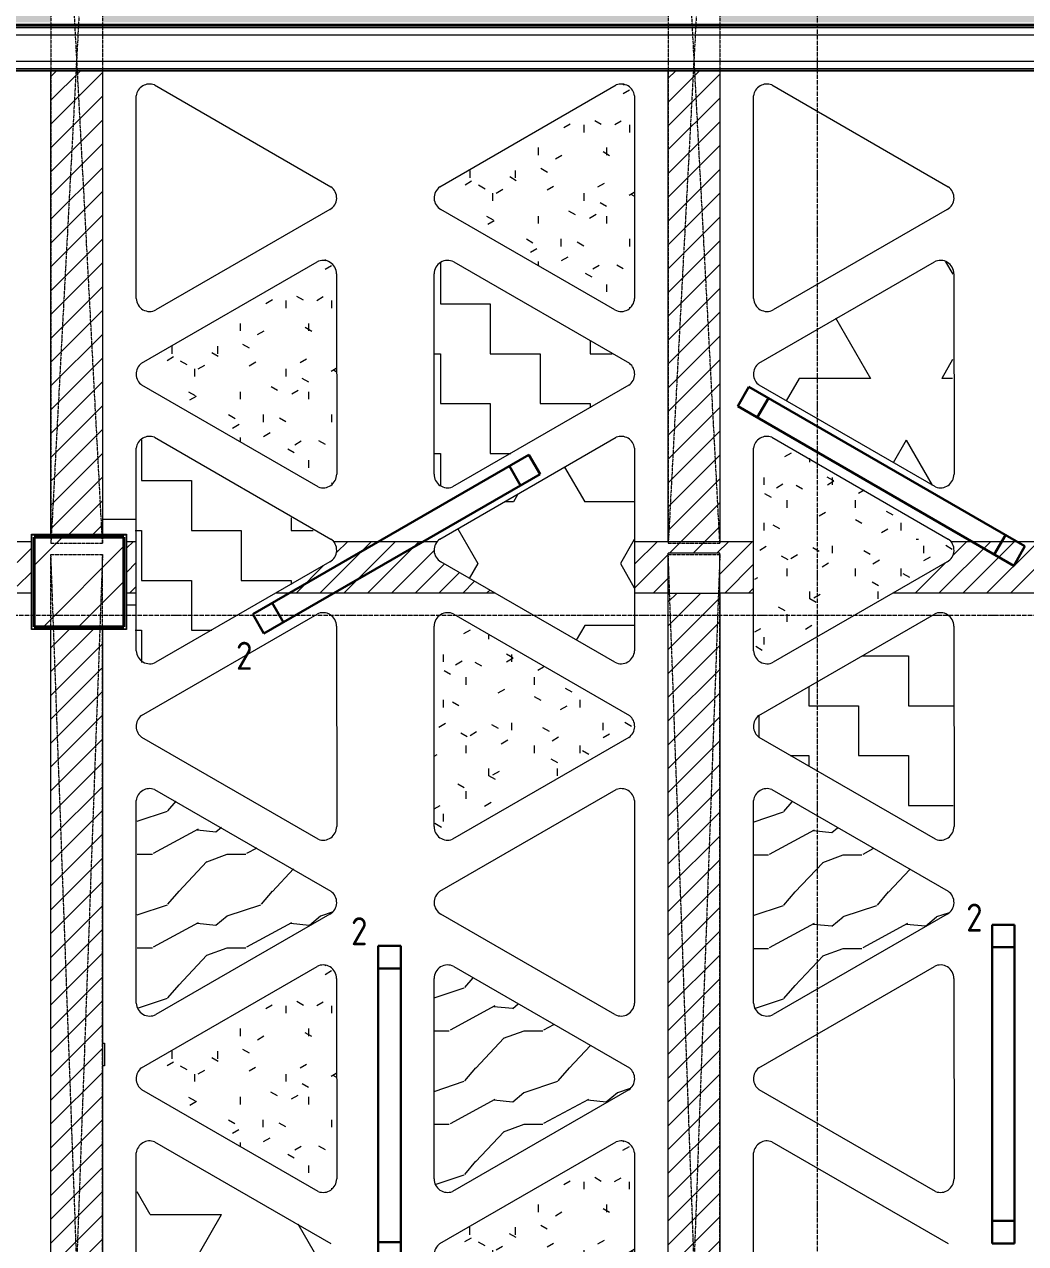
# Model space of a CAD drawing. Header units: millimetres. Extents: x -10051 to 73829, y -4843 to 44223.
# Drawn here: x 27017 to 31477, y 5495 to 10927 of the extents above; entities that cross this region are included whole.
import ezdxf

# ---------------------------------------------------------------- set-up
doc = ezdxf.new("R2010")
doc.units = ezdxf.units.MM
for name, pattern in [('ADSK_Линия сетки', [25, 20, -2.5, 0, -2.5]), ('ADSK_Штрих_ш3 п1_5', [4.5, 3, -1.5]), ('ADSK_Штрихпунктирная 2 точки_ш15 п1_5 п1_5 п1_5', [19.5, 15, -1.5, 0, -1.5, 0, -1.5])]:
    doc.linetypes.add(name, pattern=pattern)
for name, color, linetype, lineweight in [('Аннотация', 7, 'Continuous', 20), ('Каркас', 7, 'Continuous', 18), ('Несущие колонны', 7, 'Continuous', 18), ('Оси', 7, 'Continuous', 9), ('Потолки', 7, 'Continuous', 9), ('Потолки штриховка', 7, 'Continuous', 9), ('Стены внутренние', 7, 'Continuous', 18), ('Стены отделка', 7, 'Continuous', 30), ('Стены перегородки', 7, 'Continuous', 30), ('Стены штриховка', 7, 'Continuous', 9)]:
    doc.layers.add(name, color=color, linetype=linetype, lineweight=lineweight)
doc.layers.add('Линии', color=7, linetype='Continuous', lineweight=9, true_color=0x00a600)
doc.styles.add('GOST Common_4', font='GOST_Common.ttf', dxfattribs={"width": 0.9, "height": 200})
pattern_1 = [(45, (0, 0), (-53.03301, 53.03301), [])]
pattern_2 = [(60, (0, 0), (-171.45, 296.96), [171.45, -171.45]), (120, (0, 0), (-342.9, 6e-05), [171.45, -171.45]), (0, (-85.72, 148.48), (171.45, 296.96), [171.45, -171.45])]

# ---------------------------------------------------------------- blocks, each defined once
blk = doc.blocks.new('ADSK_КолоннаЖБ_Прямоугольная - 400x400 мм-2911095-План потолков 4-го этажа')
at = {"layer": 'Несущие колонны', "lineweight": 40}
for p, q in [((-200, 200), (200, 200)), ((-200, -200), (-200, 200)), ((200, 200), (200, -200)), ((200, -200), (-200, -200))]:
    blk.add_line(p, q, dxfattribs=at)
blk = doc.blocks.new('Квадрат _ГОСТ 2591-88_-Колонна - кв_ 100-2427402-План потолков 4-го этажа')
at = {"layer": 'Несущие колонны'}
for p, q in [((40.8, 50), (50, 50)), ((50, 50), (50, -50)), ((50, -50), (40.8, -50))]:
    blk.add_line(p, q, dxfattribs=at)

msp = doc.modelspace()

# ---------------------------------------------------------------- hatches: boundary and pattern name
at = {"layer": 'Несущие колонны', "lineweight": 9}
h = msp.add_hatch(dxfattribs=at)
h.set_pattern_fill('FP_2', color=256, style=0, pattern_type=2)
h.set_pattern_definition([(45, (0, 0), (-235.7317, 235.7317), []), (45, (157.15, 0), (-235.7317, 235.7317), [])])
h.paths.add_polyline_path([(27060, 8242.781), (27460, 8242.781), (27460, 8642.781), (27060, 8642.781), (27060, 8252.019)])
at = {"layer": 'Потолки штриховка', "lineweight": 18, "true_color": 0x787878}
h = msp.add_hatch(dxfattribs=at)
h.set_pattern_fill('FP_50', color=8, style=0, pattern_type=2)
h.set_pattern_definition(pattern_2)
h.paths.add_polyline_path([(35783.748, 8790.238), (35864.835, 8790.238), (35863.919, 8793.238), (35633.876, 8793.238), (35634.835, 8790.238)])
h.paths.add_polyline_path([(32960.854, 8790.238), (32964.835, 8790.238), (32963.924, 8793.238), (32734.835, 8793.238), (32734.835, 8790.238)])
h.paths.add_polyline_path([(35863.308, 8803.238), (35864.835, 8803.238), (35864.835, 12530.925), (35633.876, 12531.533), (35634.835, 8803.238), (35785.936, 8803.238)])
h.paths.add_polyline_path([(32734.835, 8803.238), (32964.835, 8803.238), (32964.835, 12551.56), (32734.835, 12552.165), (32734.835, 8852.314)])
h.paths.add_polyline_path([(29884.835, 10922.75), (30114.835, 10922.75), (30114.835, 10925.75), (29884.835, 10925.75)])
h.paths.add_polyline_path([(24452.876, 10922.75), (24514.835, 10922.75), (24514.835, 10925.75), (24452.876, 10925.75)])
h.paths.add_polyline_path([(24452.876, 10935.75), (24514.835, 10935.75), (24514.835, 12573.805), (24465.876, 12572.837), (24465.876, 12423.559), (24455.876, 12423.559), (24455.876, 12573.96), (24452.876, 12573.648), (24452.876, 11323.239)])
h.paths.add_polyline_path([(30114.835, 10935.75), (30114.835, 12559.062), (29884.835, 12559.668), (29884.835, 10935.75), (29888.29, 10935.75)])
h.paths.add_polyline_path([(35864.835, 12540.925), (35863.754, 12543.928), (35633.876, 12544.533), (35634.992, 12541.53), (35863.691, 12540.928)])
at = {"layer": 'Потолки штриховка', "lineweight": 18}
h = msp.add_hatch(dxfattribs=at)
h.set_pattern_fill('FP_24', color=256, style=0, pattern_type=2)
h.set_pattern_definition([(0, (0, 762), (762, 76.2), [7.62, -373.38, 7.62, -373.38]), (0, (76.2, 91.44), (762, 76.2), [7.62, -220.98, 7.62, -525.78]), (0, (152.4, 106.68), (762, 76.2), [7.62, -68.58, 7.62, -678.18]), (0, (457.2, 60.96), (762, 76.2), [7.62, -220.98, 7.62, -525.78]), (0, (533.4, 45.72), (762, 76.2), [7.62, -68.58, 7.62, -678.18])])
h.paths.add_polyline_path([(40054.13, 8790.238), (40054.13, 8793.238), (40051.13, 8793.238), (40051.13, 8790.238), (40053.53, 8790.238)])
h.paths.add_polyline_path([(40056.13, 8788.238), (40054.13, 8790.238), (40054.13, 8788.238)])
h.paths.add_polyline_path([(31985.904, 8788.238), (31985.443, 8789.777), (31983.904, 8788.238)])
h.paths.add_polyline_path([(39632.111, 8790.238), (40041.13, 8790.238), (40041.13, 8793.238), (38414.835, 8793.238), (38414.835, 8790.238), (38788.642, 8790.238)])
h.paths.add_polyline_path([(33543.633, 8790.238), (35633.876, 8790.238), (35633.876, 8793.238), (32964.835, 8793.238), (32964.835, 8790.238), (33290.97, 8790.238)])
h.paths.add_polyline_path([(37623.084, 8790.238), (38184.835, 8790.238), (38184.835, 8793.238), (35864.835, 8793.238), (35864.835, 8790.238), (37040.305, 8790.238)])
h.paths.add_polyline_path([(32734.093, 8790.238), (32734.835, 8790.238), (32733.907, 8793.238), (31998.904, 8793.238), (31999.476, 8790.238), (32733.328, 8790.238)])
h.paths.add_polyline_path([(31988.904, 8790.238), (31988.904, 9263.238), (31985.904, 9263.238), (31985.904, 8790.238)])
h.paths.add_polyline_path([(38788.642, 8803.238), (40041.13, 8803.238), (40041.13, 9100.345), (41084.835, 9100.345), (41084.835, 12081.937), (38414.835, 12081.937), (38414.835, 8803.238), (38699.5, 8803.238)])
h.paths.add_polyline_path([(40051.13, 8803.238), (40054.13, 8803.238), (40054.13, 9085.345), (40056.13, 9085.345), (40056.13, 9087.345), (41084.835, 9087.345), (41084.835, 9090.345), (40051.13, 9090.345), (40051.13, 8995.435)])
h.paths.add_polyline_path([(36457.527, 8803.238), (38184.835, 8803.238), (38184.835, 12081.937), (37867.177, 12081.937), (37861.796, 12525.668), (35864.835, 12530.925), (35864.835, 8803.238), (35880.1, 8803.238)])
h.paths.add_polyline_path([(32669.465, 8803.238), (32734.835, 8803.238), (32734.751, 12552.165), (30114.835, 12557.936), (30114.835, 10935.75), (31998.904, 10935.75), (31998.904, 9763.238), (32673.904, 9763.238), (32673.904, 9263.238), (31998.904, 9263.238), (31998.904, 8803.238), (32656.607, 8803.238)])
h.paths.add_polyline_path([(32964.835, 8803.238), (35633.876, 8803.238), (35633.876, 12531.533), (35142.497, 12532.827), (35142.563, 12542.826), (35633.876, 12541.533), (35633.876, 12544.533), (32964.835, 12550.618), (32964.835, 8995.435)])
h.paths.add_polyline_path([(41314.835, 9087.345), (41849.565, 9087.345), (41849.565, 9090.345), (41314.835, 9090.345)])
h.paths.add_polyline_path([(41849.565, 9100.345), (41849.565, 12081.937), (41314.835, 12081.937), (41314.835, 9100.345), (41577.392, 9100.345)])
h.paths.add_polyline_path([(31988.904, 10920.75), (31988.904, 10925.75), (30114.835, 10925.75), (30114.835, 10922.75), (31983.904, 10922.75), (31983.904, 10920.75), (31985.904, 10920.75)])
h.paths.add_polyline_path([(31988.904, 9763.238), (31988.904, 10920.75), (31985.904, 10920.75), (31985.904, 9763.238)])
h.paths.add_polyline_path([(27364.835, 10922.75), (29884.835, 10922.75), (29884.835, 10925.75), (27364.835, 10925.75)])
h.paths.add_polyline_path([(25967.51, 10922.75), (27134.835, 10922.75), (27134.835, 10925.75), (24514.835, 10925.75), (24514.835, 10922.75), (24801.952, 10922.75)])
h.paths.add_polyline_path([(24554.303, 10935.75), (27134.835, 10935.75), (27134.835, 12566.908), (24514.835, 12572.837), (24514.835, 10935.75)])
h.paths.add_polyline_path([(29464.182, 10935.75), (29884.835, 10935.75), (29884.835, 12559.668), (27364.835, 12565.457), (27364.835, 10935.75), (28689.098, 10935.75)])
h.paths.add_polyline_path([(41849.565, 12091.937), (41849.565, 12109.937), (41314.835, 12109.937), (41314.835, 12091.937), (41844.3, 12091.937)])
h.paths.add_polyline_path([(39954.199, 12091.937), (41084.835, 12091.937), (41084.835, 12109.937), (38414.835, 12109.937), (38414.835, 12091.937), (39894.565, 12091.937)])
h.paths.add_polyline_path([(37908.97, 12091.937), (38184.835, 12091.937), (38184.835, 12109.937), (37896.849, 12109.937), (37896.826, 12111.937), (37894.826, 12111.937), (37889.835, 12525.594), (37871.951, 12525.594), (37877.06, 12091.937), (37898.89, 12091.937)])
h.paths.add_polyline_path([(37889.799, 12538.594), (37891.799, 12538.594), (37891.75, 12540.562), (37889.835, 12538.63)])
h.paths.add_polyline_path([(37889.835, 12535.594), (37889.799, 12538.594), (37871.798, 12538.594), (37871.833, 12535.641), (37889.799, 12535.594)])
h.paths.add_polyline_path([(37861.832, 12535.668), (37861.773, 12538.668), (35864.835, 12542.826), (35864.835, 12540.925), (37861.796, 12535.668)])
h.paths.add_polyline_path([(37901.784, 12539.991), (37906.473, 12540.589), (37906.473, 12542.84), (37901.75, 12542.853), (37901.777, 12540.562)])
at = {"layer": 'Потолки штриховка', "lineweight": 18, "true_color": 0x787878}
h = msp.add_hatch(dxfattribs=at)
h.set_pattern_fill('FP_50', color=8, style=0, pattern_type=2)
h.set_pattern_definition(pattern_2)
h.paths.add_polyline_path([(38414.835, 8790.238), (38414.835, 8793.238), (38184.835, 8793.238), (38185.661, 8790.238), (38205.863, 8790.238)])
h.paths.add_polyline_path([(38205.863, 8803.238), (38414.835, 8803.238), (38414.835, 12081.937), (38184.835, 12081.937), (38184.835, 8803.238), (38186.555, 8803.238)])
h.paths.add_polyline_path([(41085.741, 9087.345), (41314.835, 9087.345), (41314.835, 9090.345), (41084.835, 9090.345), (41084.835, 9087.345)])
h.paths.add_polyline_path([(41084.835, 9100.345), (41314.835, 9100.345), (41314.835, 12081.937), (41084.835, 12081.937), (41084.835, 9149.47)])
h.paths.add_polyline_path([(27364.835, 10922.75), (27364.835, 10925.75), (27134.835, 10925.75), (27134.835, 10922.75), (27136.49, 10922.75)])
h.paths.add_polyline_path([(27364.835, 10935.75), (27364.835, 12566.302), (27134.835, 12566.908), (27134.835, 10935.75), (27138.282, 10935.75)])
h.paths.add_polyline_path([(41084.835, 12091.937), (41314.835, 12091.937), (41313.929, 12109.937), (41084.835, 12109.937)])
h.paths.add_polyline_path([(38205.863, 12091.937), (38414.835, 12091.937), (38414.01, 12109.937), (38184.835, 12109.937), (38184.835, 12091.937)])
h = msp.add_hatch(dxfattribs=at)
h.set_pattern_fill('FP_47', color=8, style=0, pattern_type=2)
h.set_pattern_definition(pattern_1)
h.paths.add_polyline_path([(29884.835, 8623.238), (30114.835, 8623.238), (30114.835, 10718.75), (29884.835, 10718.75), (29884.835, 8691.823)])
h.paths.add_polyline_path([(24514.835, 8623.34), (24514.835, 10718.75), (24284.835, 10718.75), (24284.846, 8623.34), (24510.563, 8623.34)])
h.paths.add_polyline_path([(18734.835, 8623.34), (18964.835, 8623.34), (18964.835, 10718.75), (18734.835, 10718.75), (18734.835, 8628.238)])
h.paths.add_polyline_path([(21484.835, 8644.788), (21714.835, 8644.788), (21714.835, 10718.75), (21484.835, 10718.75), (21484.835, 8652.718)])
h = msp.add_hatch(dxfattribs=at)
h.set_pattern_fill('FP_47', color=8, style=0, pattern_type=2)
h.set_pattern_definition(pattern_1)
h.paths.add_polyline_path([(27134.835, 8654.781), (27364.835, 8654.781), (27364.835, 10718.75), (27134.835, 10718.75), (27134.835, 8691.823)])
at = {"layer": 'Потолки штриховка', "lineweight": 18}
h = msp.add_hatch(dxfattribs=at)
h.set_pattern_fill('FP_85', color=256, angle=-90, style=0, pattern_type=2)
h.set_pattern_definition([(270, (-1581.5, 61380.59), (101.6, -406.4), [33.528, -271.272, 33.528, -271.272, -1625.6]), (270, (-1581.5, 61380.59), (101.6, -406.4), [-609.6, 33.528, -576.072, 33.528, -271.272, -711.2]), (270, (-1581.5, 61380.59), (101.6, -406.4), [-1524, 33.528, -169.672, 33.528, -474.472]), (30, (-1530.7, 61228.19), (301.15272, 291.18818), [33.528, -271.272, 33.528, -271.272, -1625.6]), (30, (-1530.7, 61228.19), (301.15272, 291.18818), [-609.6, 33.528, -576.072, 33.528, -271.272, -711.2]), (30, (-1530.7, 61228.19), (301.15272, 291.18818), [-1524, 33.528, -169.672, 33.528, -474.472]), (150, (-1327.5, 61177.39), (-402.75272, 115.21182), [33.528, -271.272, 33.528, -271.272, -1625.6]), (150, (-1327.5, 61177.39), (-402.75272, 115.21182), [-609.6, 33.528, -576.072, 33.528, -271.272, -711.2]), (150, (-1327.5, 61177.39), (-402.75272, 115.21182), [-1524, 33.528, -169.672, 33.528, -474.472])])
h.paths.add_polyline_path([(28840.952, 10161.931), (28841.025, 10147.929), (28844.341, 10134.325), (28850.721, 10121.86), (28859.815, 10111.213), (28871.13, 10102.964), (29643.351, 9656.727), (29657.858, 9650.893), (29673.378, 9648.991), (29688.864, 9651.149), (29704.707, 9658.334), (29715.631, 9666.8), (29725.106, 9679.237), (29731.06, 9693.695), (29733.09, 9709.198), (29733.274, 10601.234), (29731.278, 10616.579), (29725.424, 10630.904), (29716.1, 10643.254), (29701.335, 10653.926), (29685.845, 10659.51), (29674.411, 10661.216), (29659.031, 10659.51), (29644.599, 10653.926), (28870.578, 10207.221), (28859.358, 10198.841), (28850.375, 10188.099), (28844.126, 10175.569), (28841.025, 10162.245)])
h = msp.add_hatch(dxfattribs=at)
h.set_pattern_fill('FP_85', color=256, angle=-90, style=0, pattern_type=2)
h.set_pattern_definition([(270, (-2908.46, 60597.61), (101.6, -406.4), [33.528, -271.272, 33.528, -271.272, -1625.6]), (270, (-2908.46, 60597.61), (101.6, -406.4), [-609.6, 33.528, -576.072, 33.528, -271.272, -711.2]), (270, (-2908.46, 60597.61), (101.6, -406.4), [-1524, 33.528, -169.672, 33.528, -474.472]), (30, (-2857.66, 60445.21), (301.15272, 291.18818), [33.528, -271.272, 33.528, -271.272, -1625.6]), (30, (-2857.66, 60445.21), (301.15272, 291.18818), [-609.6, 33.528, -576.072, 33.528, -271.272, -711.2]), (30, (-2857.66, 60445.21), (301.15272, 291.18818), [-1524, 33.528, -169.672, 33.528, -474.472]), (150, (-2654.46, 60394.41), (-402.75272, 115.21182), [33.528, -271.272, 33.528, -271.272, -1625.6]), (150, (-2654.46, 60394.41), (-402.75272, 115.21182), [-609.6, 33.528, -576.072, 33.528, -271.272, -711.2]), (150, (-2654.46, 60394.41), (-402.75272, 115.21182), [-1524, 33.528, -169.672, 33.528, -474.472])])
h.paths.add_polyline_path([(27513.992, 9378.952), (27514.065, 9364.95), (27517.381, 9351.346), (27523.76, 9338.881), (27532.855, 9328.234), (27544.17, 9319.985), (28316.391, 8873.748), (28330.898, 8867.914), (28346.418, 8866.012), (28361.904, 8868.17), (28377.747, 8875.355), (28388.67, 8883.821), (28398.146, 8896.258), (28404.1, 8910.716), (28406.13, 8926.219), (28406.313, 9818.255), (28404.318, 9833.6), (28398.463, 9847.925), (28389.14, 9860.275), (28374.374, 9870.947), (28358.884, 9876.531), (28347.451, 9878.237), (28332.07, 9876.531), (28317.638, 9870.947), (27543.618, 9424.242), (27532.398, 9415.862), (27523.415, 9405.12), (27517.166, 9392.59), (27514.065, 9379.266)])
h = msp.add_hatch(dxfattribs=at)
h.set_pattern_fill('FP_108', color=256, angle=-90, style=0, pattern_type=2)
h.set_pattern_definition([(270, (-2912.1, 62132.4), (222.25, -222.25), [222.25, -222.25]), (360, (-2912.1, 61910.14), (222.25, 222.25), [222.25, -222.25])])
h.paths.add_polyline_path([(29733.564, 9374.041), (29733.491, 9360.039), (29730.175, 9346.434), (29723.795, 9333.97), (29714.701, 9323.323), (29703.386, 9315.074), (28931.165, 8868.837), (28916.658, 8863.003), (28901.138, 8861.101), (28885.652, 8863.259), (28869.809, 8870.444), (28858.885, 8878.91), (28849.41, 8891.347), (28843.456, 8905.805), (28841.426, 8921.308), (28841.242, 9813.344), (28843.238, 9828.689), (28849.093, 9843.014), (28858.416, 9855.364), (28873.182, 9866.036), (28888.672, 9871.619), (28900.105, 9873.326), (28915.486, 9871.619), (28929.918, 9866.036), (29703.957, 9419.317), (29715.158, 9410.951), (29724.141, 9400.209), (29730.39, 9387.679)])
h = msp.add_hatch(dxfattribs=at)
h.set_pattern_fill('STARS', color=256, scale=100, angle=180, style=0)
h.set_pattern_definition([(180, (11100, 9e-12), (-7e-14, -549.926), [317.5, -317.5]), (240, (11100, 9e-12), (476.25, -274.963), [317.5, -317.5]), (300, (10941.25, -274.96), (476.25, 274.963), [317.5, -317.5])])
h.paths.add_polyline_path([(30259.585, 9377.263), (30259.658, 9363.261), (30262.975, 9349.657), (30269.354, 9337.192), (30278.449, 9326.545), (30289.764, 9318.296), (31061.985, 8872.059), (31076.492, 8866.225), (31092.011, 8864.323), (31107.497, 8866.481), (31122.02, 8872.643), (31134.264, 8882.132), (31143.74, 8894.57), (31149.694, 8909.028), (31151.724, 8924.531), (31151.907, 9816.566), (31149.912, 9831.912), (31144.057, 9846.236), (31134.733, 9858.586), (31119.968, 9869.258), (31104.478, 9874.842), (31093.044, 9876.548), (31077.664, 9874.842), (31063.232, 9869.258), (30289.212, 9422.554), (30277.992, 9414.173), (30269.009, 9403.432), (30262.76, 9390.901)])
h = msp.add_hatch(dxfattribs=at)
h.set_pattern_fill('FP_108', color=256, angle=-90, style=0, pattern_type=2)
h.set_pattern_definition([(270, (-4243.76, 61345.07), (222.25, -222.25), [222.25, -222.25]), (360, (-4243.76, 61122.82), (222.25, 222.25), [222.25, -222.25])])
h.paths.add_polyline_path([(28401.903, 8586.723), (28401.83, 8572.721), (28398.514, 8559.117), (28392.135, 8546.652), (28383.04, 8536.005), (28371.725, 8527.756), (27599.504, 8081.52), (27584.997, 8075.685), (27569.478, 8073.783), (27553.991, 8075.941), (27538.148, 8083.127), (27527.225, 8091.592), (27517.749, 8104.03), (27511.795, 8118.488), (27509.765, 8133.991), (27509.582, 9026.026), (27511.577, 9041.372), (27517.432, 9055.696), (27526.755, 9068.046), (27541.521, 9078.718), (27557.011, 9084.302), (27568.444, 9086.009), (27583.825, 9084.302), (27598.257, 9078.718), (28372.296, 8632), (28383.497, 8623.633), (28392.48, 8612.892), (28398.729, 8600.361)])
h = msp.add_hatch(dxfattribs=at)
h.set_pattern_fill('STARS', color=256, scale=100, angle=180, style=0)
h.set_pattern_definition([(180, (5700, 5e-13), (-7e-14, -549.926), [317.5, -317.5]), (240, (5700, 5e-13), (476.25, -274.963), [317.5, -317.5]), (300, (5541.25, -274.96), (476.25, 274.963), [317.5, -317.5])])
h.paths.add_polyline_path([(28841.246, 8589.946), (28841.319, 8575.944), (28844.636, 8562.34), (28851.015, 8549.875), (28860.11, 8539.228), (28871.425, 8530.979), (29643.646, 8084.742), (29658.153, 8078.908), (29673.672, 8077.006), (29689.158, 8079.164), (29703.681, 8085.326), (29715.925, 8094.815), (29725.401, 8107.252), (29731.354, 8121.71), (29733.385, 8137.213), (29733.568, 9029.249), (29731.572, 9044.594), (29725.718, 9058.919), (29716.394, 9071.269), (29701.629, 9081.941), (29686.139, 9087.525), (29674.705, 9089.231), (29659.325, 9087.525), (29644.893, 9081.941), (28870.873, 8635.236), (28859.653, 8626.856), (28850.67, 8616.114), (28844.421, 8603.584)])
h = msp.add_hatch(dxfattribs=at)
h.set_pattern_fill('FP_85', color=256, angle=-90, style=0, pattern_type=2)
h.set_pattern_definition([(270, (-1591.86, 59809.84), (101.6, -406.4), [33.528, -271.272, 33.528, -271.272, -1625.6]), (270, (-1591.86, 59809.84), (101.6, -406.4), [-609.6, 33.528, -576.072, 33.528, -271.272, -711.2]), (270, (-1591.86, 59809.84), (101.6, -406.4), [-1524, 33.528, -169.672, 33.528, -474.472]), (30, (-1541.06, 59657.44), (301.15272, 291.18818), [33.528, -271.272, 33.528, -271.272, -1625.6]), (30, (-1541.06, 59657.44), (301.15272, 291.18818), [-609.6, 33.528, -576.072, 33.528, -271.272, -711.2]), (30, (-1541.06, 59657.44), (301.15272, 291.18818), [-1524, 33.528, -169.672, 33.528, -474.472]), (150, (-1337.86, 59606.64), (-402.75272, 115.21182), [33.528, -271.272, 33.528, -271.272, -1625.6]), (150, (-1337.86, 59606.64), (-402.75272, 115.21182), [-609.6, 33.528, -576.072, 33.528, -271.272, -711.2]), (150, (-1337.86, 59606.64), (-402.75272, 115.21182), [-1524, 33.528, -169.672, 33.528, -474.472])])
h.paths.add_polyline_path([(31163.121, 8591.18), (31163.048, 8577.178), (31159.732, 8563.574), (31153.353, 8551.109), (31144.258, 8540.462), (31132.943, 8532.213), (30360.722, 8085.976), (30346.215, 8080.142), (30330.696, 8078.24), (30315.21, 8080.398), (30299.366, 8087.584), (30288.443, 8096.049), (30278.967, 8108.487), (30273.013, 8122.944), (30270.983, 8138.448), (30270.8, 9030.483), (30272.795, 9045.829), (30278.65, 9060.153), (30287.973, 9072.503), (30302.739, 9083.175), (30318.229, 9088.759), (30329.663, 9090.465), (30345.043, 9088.759), (30359.475, 9083.175), (31133.495, 8636.471), (31144.715, 8628.09), (31153.698, 8617.349), (31159.947, 8604.818), (31163.048, 8591.494)])
at = {"layer": 'Потолки штриховка', "lineweight": 18, "true_color": 0x787878}
h = msp.add_hatch(dxfattribs=at)
h.set_pattern_fill('FP_47', color=8, style=0, pattern_type=2)
h.set_pattern_definition(pattern_1)
h.paths.add_polyline_path([(28872.088, 8392.718), (29113.59, 8392.718), (28867.893, 8535.249), (28859.979, 8541.199), (28850.532, 8553.042), (28844.348, 8566.872), (28841.82, 8581.81), (28844.348, 8600.427), (28848.134, 8611.197), (28855.967, 8623.238), (28393.459, 8623.238), (28401.537, 8611.197), (28406.561, 8596.905), (28407.85, 8581.81), (28405.323, 8566.872), (28399.139, 8553.042), (28389.692, 8541.199), (28373.735, 8529.874), (28136.081, 8392.718), (28590.014, 8392.718)])
h.paths.add_polyline_path([(30114.835, 8392.718), (30264.835, 8393.238), (30264.835, 8623.238), (29734.835, 8623.238), (29734.835, 8392.718), (29884.835, 8393.238), (29884.835, 8570.565), (30114.835, 8570.565), (30114.835, 8393.238)])
h.paths.add_polyline_path([(31811.904, 8392.718), (31811.904, 8623.238), (31143.459, 8623.238), (31151.537, 8611.197), (31156.561, 8596.905), (31157.85, 8581.81), (31155.323, 8566.872), (31149.139, 8553.042), (31139.692, 8541.199), (31123.735, 8529.874), (30886.081, 8392.718), (31795.297, 8392.718)])
h.paths.add_polyline_path([(27514.835, 8392.718), (27514.835, 8623.238), (27472, 8623.238), (27473.051, 8392.718)])
h.paths.add_polyline_path([(25676.12, 8393.238), (26362.689, 8393.238), (26117.893, 8535.249), (26109.979, 8541.199), (26100.532, 8553.042), (26094.348, 8566.872), (26091.82, 8581.81), (26094.348, 8600.427), (26098.134, 8611.197), (26106.081, 8623.34), (25643.391, 8623.34), (25651.537, 8611.197), (25656.561, 8596.905), (25657.85, 8581.81), (25655.323, 8566.872), (25649.139, 8553.042), (25639.692, 8541.199), (25623.735, 8529.874), (25386.982, 8393.238), (25627.583, 8393.238)])
h.paths.add_polyline_path([(26984.835, 8393.238), (27048, 8393.238), (27048, 8623.34), (26984.835, 8623.34), (26984.835, 8529.874)])
h.paths.add_polyline_path([(24034.835, 8393.238), (24284.835, 8393.238), (24284.835, 8495.453), (24514.835, 8495.453), (24514.835, 8393.238), (24764.835, 8393.238), (24764.835, 8623.34), (24034.835, 8623.34), (24034.835, 8490.393)])
h.paths.add_polyline_path([(23412.689, 8393.238), (23167.893, 8535.249), (23159.979, 8541.199), (23150.532, 8553.042), (23144.348, 8566.872), (23141.82, 8581.81), (23144.348, 8600.427), (23148.134, 8611.197), (23156.081, 8623.34), (22693.391, 8623.34), (22701.537, 8611.197), (22706.561, 8596.905), (22707.85, 8581.81), (22705.323, 8566.872), (22699.139, 8553.042), (22689.692, 8541.199), (22673.735, 8529.874), (22436.982, 8393.238), (23345.006, 8393.238)])
h.paths.add_polyline_path([(20522.088, 8393.395), (20760.726, 8394.371), (20517.893, 8535.249), (20509.979, 8541.199), (20500.532, 8553.042), (20494.348, 8566.872), (20491.82, 8581.81), (20494.348, 8600.427), (20498.134, 8611.197), (20506.081, 8623.34), (20043.391, 8623.34), (20051.537, 8611.197), (20056.561, 8596.905), (20057.85, 8581.81), (20053.64, 8563.109), (20049.139, 8553.042), (20039.692, 8541.199), (20023.735, 8529.874), (19787.254, 8393.395), (20431.112, 8393.395)])
h.paths.add_polyline_path([(16272, 8393.395), (18734.835, 8393.395), (18734.835, 8495.453), (18964.835, 8495.453), (18964.835, 8393.395), (19164.835, 8393.395), (19164.835, 8623.34), (17849.565, 8623.34), (17849.565, 8618.238), (17847.565, 8618.238), (17847.565, 8616.238), (16272, 8616.238), (16272, 8529.874)])
h.paths.add_polyline_path([(21384.835, 8393.395), (21410.87, 8393.484), (21410.87, 8623.34), (21384.835, 8623.34), (21384.835, 8394.649)])
h = msp.add_hatch(dxfattribs=at)
h.set_pattern_fill('FP_47', color=8, style=0, pattern_type=2)
h.set_pattern_definition(pattern_1)
h.paths.add_polyline_path([(32890.5, 2450.232), (32890.5, 6647.262), (32734.835, 6647.262), (32735.232, 2450.232), (32886.9, 2450.232)])
h.paths.add_polyline_path([(32892.5, 2448.232), (32890.5, 2450.232), (32890.5, 2448.232)])
h.paths.add_polyline_path([(30046.961, 2450.232), (30114.835, 2450.232), (30114.835, 8393.238), (29884.835, 8393.238), (29885.299, 2450.232)])
h.paths.add_polyline_path([(27134.835, 2450.232), (27364.835, 2450.232), (27364.835, 8230.781), (27134.835, 8230.781), (27134.835, 2477.583)])
h.paths.add_polyline_path([(24514.835, 2450.232), (24514.835, 8393.238), (24284.835, 8393.238), (24284.835, 2450.232), (24514.372, 2450.232)])
h.paths.add_polyline_path([(21485.312, 2450.232), (21714.835, 2450.232), (21714.359, 8220.788), (21484.835, 8220.788), (21484.835, 2450.232)])
h.paths.add_polyline_path([(18735.299, 2450.232), (18964.835, 2450.232), (18964.835, 8393.238), (18734.835, 8393.238), (18734.835, 2450.232)])
h.paths.add_polyline_path([(32892.5, 6647.262), (32892.5, 6649.262), (32890.5, 6647.262)])
h.paths.add_polyline_path([(32891.847, 6759.262), (32902.5, 6759.262), (32902.5, 7509.262), (32734.835, 7509.262), (32734.835, 6759.262), (32877.703, 6759.262)])
at = {"layer": 'Потолки штриховка', "lineweight": 18}
h = msp.add_hatch(dxfattribs=at)
h.set_pattern_fill('FP_85', color=256, angle=-90, style=0, pattern_type=2)
h.set_pattern_definition([(270, (-3021.14, 59021.31), (101.6, -406.4), [33.528, -271.272, 33.528, -271.272, -1625.6]), (270, (-3021.14, 59021.31), (101.6, -406.4), [-609.6, 33.528, -576.072, 33.528, -271.272, -711.2]), (270, (-3021.14, 59021.31), (101.6, -406.4), [-1524, 33.528, -169.672, 33.528, -474.472]), (30, (-2970.34, 58868.91), (301.15272, 291.18818), [33.528, -271.272, 33.528, -271.272, -1625.6]), (30, (-2970.34, 58868.91), (301.15272, 291.18818), [-609.6, 33.528, -576.072, 33.528, -271.272, -711.2]), (30, (-2970.34, 58868.91), (301.15272, 291.18818), [-1524, 33.528, -169.672, 33.528, -474.472]), (150, (-2767.14, 58818.11), (-402.75272, 115.21182), [33.528, -271.272, 33.528, -271.272, -1625.6]), (150, (-2767.14, 58818.11), (-402.75272, 115.21182), [-609.6, 33.528, -576.072, 33.528, -271.272, -711.2]), (150, (-2767.14, 58818.11), (-402.75272, 115.21182), [-1524, 33.528, -169.672, 33.528, -474.472])])
h.paths.add_polyline_path([(29733.841, 7802.654), (29733.768, 7788.652), (29730.452, 7775.048), (29724.072, 7762.583), (29714.978, 7751.936), (29703.663, 7743.687), (28931.442, 7297.451), (28916.935, 7291.616), (28901.415, 7289.714), (28885.929, 7291.872), (28870.086, 7299.058), (28859.162, 7307.523), (28849.687, 7319.961), (28843.733, 7334.419), (28841.703, 7349.922), (28841.519, 8241.957), (28843.515, 8257.303), (28849.37, 8271.627), (28858.693, 8283.977), (28873.459, 8294.649), (28888.949, 8300.233), (28900.382, 8301.94), (28915.762, 8300.233), (28930.195, 8294.649), (29704.215, 7847.945), (29715.435, 7839.564), (29724.418, 7828.823), (29730.667, 7816.292), (29733.768, 7802.968)])
h = msp.add_hatch(dxfattribs=at)
h.set_pattern_fill('FP_108', color=256, angle=-90, style=0, pattern_type=2)
h.set_pattern_definition([(270, (-160.02, 60564.05), (222.25, -222.25), [222.25, -222.25]), (360, (-160.02, 60341.8), (222.25, 222.25), [222.25, -222.25])])
h.paths.add_polyline_path([(30262.439, 7805.699), (30262.512, 7791.697), (30265.829, 7778.093), (30272.208, 7765.628), (30281.303, 7754.981), (30292.617, 7746.732), (31064.839, 7300.495), (31079.345, 7294.661), (31094.865, 7292.759), (31110.351, 7294.917), (31126.195, 7302.103), (31137.118, 7310.568), (31146.594, 7323.006), (31152.547, 7337.463), (31154.578, 7352.967), (31154.761, 8245.002), (31152.765, 8260.348), (31146.911, 8274.672), (31137.587, 8287.022), (31122.822, 8297.694), (31107.332, 8303.278), (31095.898, 8304.984), (31080.518, 8303.278), (31066.086, 8297.694), (30292.046, 7850.975), (30280.846, 7842.609), (30271.863, 7831.868), (30265.614, 7819.337)])
h = msp.add_hatch(dxfattribs=at)
h.set_pattern_fill('FP_107', color=256, angle=-90, style=0, pattern_type=2)
h.set_pattern_definition([(18.435, (-2902.95, 57348.91), (832.99954, 416.50086), [158.051, -1159.038]), (49.399, (-2753.006, 57398.893), (2082.486787, 2499.010644), [76.799, -3763.143]), (46.848, (-2703.026, 57040.703), (5830.957739, 6247.5402574), [182.691, -8951.868]), (19.983, (-2578.076, 57173.983), (3332.002656, 1249.49393), [97.5, -4777.508]), (360, (-2902.95, 57207.3), (416.5, 416.5), [83.3, -333.2]), (28.443, (-2819.646, 57207.303), (-5414.4962996, -2915.5071394), [227.365, -11140.87]), (354.289, (-2619.726, 57315.593), (-3748.496867, 416.5263), [83.716, -4102.058]), (39.806, (-2536.426, 57307.263), (-2082.48651, -1666.01521), [65.059, -3187.91])])
h.paths.add_polyline_path([(27519.136, 6730.542), (27519.136, 6570.42), (27520.773, 6556.5), (27525.595, 6543.339), (27533.339, 6531.657), (27543.581, 6522.089), (27555.764, 6515.159), (27569.222, 6511.244), (27583.221, 6510.559), (27601.527, 6515.159), (27609.799, 6518.846), (28382.104, 6964.563), (28394.488, 6974.12), (28403.981, 6986.553), (28409.938, 7001.017), (28411.953, 7016.529), (28409.89, 7032.035), (28403.889, 7046.481), (28394.358, 7058.885), (28381.945, 7068.403), (27607.782, 7515.363), (27593.35, 7520.935), (27577.972, 7522.631), (27562.672, 7520.34), (27548.467, 7514.212), (27536.3, 7504.656), (27526.982, 7492.306), (27521.131, 7477.984), (27519.136, 7462.643), (27519.136, 7017.23)])
h = msp.add_hatch(dxfattribs=at)
h.set_pattern_fill('FP_107', color=256, angle=-90, style=0, pattern_type=2)
h.set_pattern_definition([(18.435, (-158.79, 57345.59), (832.99954, 416.50086), [158.051, -1159.038]), (49.399, (-8.846, 57395.57), (2082.486787, 2499.010644), [76.799, -3763.143]), (46.848, (41.134, 57037.38), (5830.957739, 6247.5402574), [182.691, -8951.868]), (19.983, (166.084, 57170.66), (3332.002656, 1249.49393), [97.5, -4777.508]), (360, (-158.8, 57204), (416.5, 416.5), [83.3, -333.2]), (28.443, (-75.486, 57203.98), (-5414.4962996, -2915.5071394), [227.365, -11140.87]), (354.289, (124.434, 57312.27), (-3748.496867, 416.5263), [83.716, -4102.058]), (39.806, (207.734, 57303.94), (-2082.48651, -1666.01521), [65.059, -3187.91])])
h.paths.add_polyline_path([(30263.296, 6727.219), (30263.296, 6567.096), (30264.933, 6553.176), (30269.755, 6540.016), (30277.498, 6528.333), (30287.741, 6518.766), (30299.924, 6511.836), (30313.382, 6507.921), (30327.381, 6507.236), (30345.687, 6511.836), (30353.959, 6515.523), (31126.264, 6961.24), (31138.648, 6970.797), (31148.141, 6983.23), (31154.098, 6997.694), (31156.113, 7013.206), (31154.05, 7028.712), (31148.049, 7043.158), (31138.518, 7055.562), (31126.105, 7065.08), (30351.942, 7512.04), (30337.51, 7517.612), (30322.132, 7519.308), (30306.832, 7517.016), (30292.627, 7510.889), (30280.46, 7501.332), (30271.142, 7488.983), (30265.291, 7474.661), (30263.296, 7459.32), (30263.296, 7013.907)])
h = msp.add_hatch(dxfattribs=at)
h.set_pattern_fill('FP_85', color=256, angle=-90, style=0, pattern_type=2)
h.set_pattern_definition([(270, (-2908.82, 57456.02), (101.6, -406.4), [33.528, -271.272, 33.528, -271.272, -1625.6]), (270, (-2908.82, 57456.02), (101.6, -406.4), [-609.6, 33.528, -576.072, 33.528, -271.272, -711.2]), (270, (-2908.82, 57456.02), (101.6, -406.4), [-1524, 33.528, -169.672, 33.528, -474.472]), (30, (-2858.02, 57303.62), (301.15272, 291.18818), [33.528, -271.272, 33.528, -271.272, -1625.6]), (30, (-2858.02, 57303.62), (301.15272, 291.18818), [-609.6, 33.528, -576.072, 33.528, -271.272, -711.2]), (30, (-2858.02, 57303.62), (301.15272, 291.18818), [-1524, 33.528, -169.672, 33.528, -474.472]), (150, (-2654.82, 57252.82), (-402.75272, 115.21182), [33.528, -271.272, 33.528, -271.272, -1625.6]), (150, (-2654.82, 57252.82), (-402.75272, 115.21182), [-609.6, 33.528, -576.072, 33.528, -271.272, -711.2]), (150, (-2654.82, 57252.82), (-402.75272, 115.21182), [-1524, 33.528, -169.672, 33.528, -474.472])])
h.paths.add_polyline_path([(27513.635, 6237.362), (27513.708, 6223.359), (27517.024, 6209.755), (27523.404, 6197.291), (27532.498, 6186.644), (27543.813, 6178.395), (28316.035, 5732.158), (28330.541, 5726.324), (28346.061, 5724.422), (28361.547, 5726.58), (28377.39, 5733.765), (28388.314, 5742.231), (28397.789, 5754.668), (28403.743, 5769.126), (28405.773, 5784.629), (28405.957, 6676.665), (28403.961, 6692.01), (28398.107, 6706.334), (28388.783, 6718.685), (28374.018, 6729.357), (28358.528, 6734.94), (28347.094, 6736.647), (28331.714, 6734.94), (28317.282, 6729.357), (27543.261, 6282.652), (27532.041, 6274.271), (27523.058, 6263.53), (27516.809, 6251), (27513.708, 6237.675)])
h = msp.add_hatch(dxfattribs=at)
h.set_pattern_fill('FP_107', color=256, angle=-90, style=0, pattern_type=2)
h.set_pattern_definition([(18.435, (-1580.54, 56562.2), (832.99954, 416.50086), [158.051, -1159.038]), (49.399, (-1430.597, 56612.18), (2082.486787, 2499.010644), [76.799, -3763.143]), (46.848, (-1380.617, 56253.99), (5830.957739, 6247.5402574), [182.691, -8951.868]), (19.983, (-1255.667, 56387.27), (3332.002656, 1249.49393), [97.5, -4777.508]), (360, (-1580.54, 56420.6), (416.5, 416.5), [83.3, -333.2]), (28.443, (-1497.237, 56420.59), (-5414.4962996, -2915.5071394), [227.365, -11140.87]), (354.289, (-1297.317, 56528.88), (-3748.496867, 416.5263), [83.716, -4102.058]), (39.806, (-1214.017, 56520.55), (-2082.48651, -1666.01521), [65.059, -3187.91])])
h.paths.add_polyline_path([(28841.545, 5943.829), (28841.545, 5783.706), (28843.182, 5769.786), (28848.004, 5756.626), (28855.747, 5744.943), (28865.99, 5735.376), (28878.172, 5728.445), (28891.63, 5724.531), (28905.629, 5723.845), (28923.936, 5728.445), (28932.207, 5732.132), (29704.513, 6177.849), (29716.897, 6187.406), (29726.39, 6199.839), (29732.346, 6214.303), (29734.362, 6229.815), (29732.299, 6245.322), (29726.298, 6259.767), (29716.767, 6272.171), (29704.353, 6281.689), (28930.191, 6728.649), (28915.758, 6734.221), (28900.381, 6735.918), (28885.081, 6733.626), (28870.875, 6727.498), (28858.709, 6717.942), (28849.39, 6705.592), (28843.539, 6691.271), (28841.545, 6675.929), (28841.545, 6230.516)])
h = msp.add_hatch(dxfattribs=at)
h.set_pattern_fill('STARS', color=256, scale=100, style=0)
h.set_pattern_definition([(360, (-2902.9, 58966.2), (1e-13, 549.926), [317.5, -317.5]), (60, (-2902.9, 58966.2), (-476.25, 274.963), [317.5, -317.5]), (120, (-2744.16, 59241.2), (-476.25, -274.963), [317.5, -317.5])])
h.paths.add_polyline_path([(27518.881, 4999.7), (27520.51, 4985.822), (27525.313, 4972.7), (27533.03, 4961.05), (27543.238, 4951.508), (27555.381, 4944.594), (27568.796, 4940.686), (27586.449, 4940.686), (27596.488, 4942.561), (27609.254, 4948.242), (28383.306, 5394.828), (28395.288, 5404.4), (28404.44, 5416.669), (28410.194, 5430.884), (28411.872, 5448.309), (28410.194, 5461.318), (28404.452, 5475.52), (28395.271, 5487.829), (28383.306, 5497.386), (27607.823, 5944.937), (27593.39, 5950.509), (27578.013, 5952.205), (27562.713, 5949.914), (27548.507, 5943.786), (27536.341, 5934.23), (27527.022, 5921.88), (27521.171, 5907.558), (27519.177, 5892.217), (27519.051, 5512.892)])
h = msp.add_hatch(dxfattribs=at)
h.set_pattern_fill('FP_85', color=256, angle=-90, style=0, pattern_type=2)
h.set_pattern_definition([(270, (-1581.62, 56672), (101.6, -406.4), [33.528, -271.272, 33.528, -271.272, -1625.6]), (270, (-1581.62, 56672), (101.6, -406.4), [-609.6, 33.528, -576.072, 33.528, -271.272, -711.2]), (270, (-1581.62, 56672), (101.6, -406.4), [-1524, 33.528, -169.672, 33.528, -474.472]), (30, (-1530.82, 56519.6), (301.15272, 291.18818), [33.528, -271.272, 33.528, -271.272, -1625.6]), (30, (-1530.82, 56519.6), (301.15272, 291.18818), [-609.6, 33.528, -576.072, 33.528, -271.272, -711.2]), (30, (-1530.82, 56519.6), (301.15272, 291.18818), [-1524, 33.528, -169.672, 33.528, -474.472]), (150, (-1327.62, 56468.8), (-402.75272, 115.21182), [33.528, -271.272, 33.528, -271.272, -1625.6]), (150, (-1327.62, 56468.8), (-402.75272, 115.21182), [-609.6, 33.528, -576.072, 33.528, -271.272, -711.2]), (150, (-1327.62, 56468.8), (-402.75272, 115.21182), [-1524, 33.528, -169.672, 33.528, -474.472])])
h.paths.add_polyline_path([(28840.832, 5453.346), (28840.905, 5439.344), (28844.222, 5425.74), (28850.601, 5413.275), (28859.696, 5402.628), (28871.01, 5394.379), (29643.232, 4948.142), (29657.738, 4942.308), (29673.258, 4940.406), (29688.744, 4942.564), (29704.588, 4949.749), (29715.511, 4958.215), (29724.987, 4970.652), (29730.94, 4985.11), (29732.97, 5000.614), (29733.154, 5892.649), (29731.158, 5907.994), (29725.304, 5922.319), (29715.98, 5934.669), (29701.215, 5945.341), (29685.725, 5950.925), (29674.291, 5952.631), (29658.911, 5950.925), (29644.479, 5945.341), (28870.458, 5498.636), (28859.239, 5490.256), (28850.255, 5479.515), (28844.006, 5466.984), (28840.905, 5453.66)])

# ---------------------------------------------------------------- linework, layer by layer
at = {"layer": 'Каркас', "color": 8, "linetype": 'ADSK_Штрих_ш3 п1_5', "lineweight": 9, "true_color": 0x808080}
for p, q in [((30114.835, 8570.565), (29884.835, 8570.565)), ((29884.835, 8393.238), (29884.835, 8570.565)), ((30114.835, 8393.238), (30114.835, 8570.565))]:
    msp.add_line(p, q, dxfattribs=at)
at = {"layer": 'Линии', "color": 7, "linetype": 'ADSK_Штрихпунктирная 2 точки_ш15 п1_5 п1_5 п1_5'}
for p, q in [((27134.835, 12945), (27134.835, 8615.209)), ((27364.835, 8615.209), (27134.835, 12945)), ((27364.835, 12945), (27134.835, 8615.209)), ((27364.835, 12945), (27364.835, 8615.209)), ((29884.835, 12945), (29884.835, 8615.209)), ((30114.835, 8615.209), (29884.835, 12945)), ((30114.835, 12945), (29884.835, 8615.209)), ((30114.835, 12945), (30114.835, 8615.209)), ((27134.835, 8615.209), (27364.835, 8615.209)), ((29884.835, 8615.209), (30114.835, 8615.209)), ((30989.565, 8632.642), (30999.565, 8632.642)), ((27134.835, 8565.209), (27364.835, 8565.209)), ((27134.835, 2253.428), (27134.835, 8565.209)), ((27364.835, 8565.209), (27134.835, 2253.428)), ((27364.835, 2253.428), (27134.835, 8565.209)), ((27364.835, 2253.428), (27364.835, 8565.209)), ((29884.835, 8565.209), (30114.835, 8565.209)), ((29884.835, 2253.428), (29884.835, 8565.209)), ((30114.835, 8565.209), (29884.835, 2253.428)), ((30114.835, 2253.428), (29884.835, 8565.209)), ((30114.835, 2253.428), (30114.835, 8565.209))]:
    msp.add_line(p, q, dxfattribs=at)
at = {"layer": 'Линии', "color": 1, "lineweight": 30, "true_color": 0xff0000}
for p, q in [((30244.282, 9311.642), (30194.282, 9225.04)), ((31474.038, 8601.642), (30244.282, 9311.642)), ((30330.885, 9261.642), (30280.885, 9175.04)), ((30194.282, 9225.04), (31424.038, 8515.04)), ((31337.436, 8565.04), (31387.436, 8651.642)), ((31424.038, 8515.04), (31474.038, 8601.642))]:
    msp.add_line(p, q, dxfattribs=at)
at = {"layer": 'Линии', "color": 5, "lineweight": 30, "true_color": 0x0000ff}
for p, q in [((29263.82, 9009.167), (28034.064, 8299.167)), ((29313.82, 8922.564), (29263.82, 9009.167)), ((28084.064, 8212.564), (29313.82, 8922.564)), ((29227.218, 8872.564), (29177.218, 8959.167)), ((28120.667, 8349.167), (28170.667, 8262.564)), ((28034.064, 8299.167), (28084.064, 8212.564)), ((31428.042, 6915.528), (31328.042, 6915.528)), ((31328.042, 6915.528), (31328.042, 5495.528)), ((31428.042, 5495.528), (31428.042, 6915.528)), ((28692.943, 6820.752), (28592.943, 6820.752)), ((28592.943, 6820.752), (28592.943, 5400.752)), ((28692.943, 5400.752), (28692.943, 6820.752)), ((31428.042, 6815.528), (31328.042, 6815.528)), ((28692.943, 6720.752), (28592.943, 6720.752)), ((31328.042, 5595.528), (31428.042, 5595.528)), ((28592.943, 5500.752), (28692.943, 5500.752)), ((31328.042, 5495.528), (31428.042, 5495.528))]:
    msp.add_line(p, q, dxfattribs=at)
at = {"layer": 'Несущие колонны', "lineweight": 40}
for p, q in [((27060, 8242.781), (27060, 8642.781)), ((27060, 8642.781), (27460, 8642.781)), ((27460, 8642.781), (27460, 8242.781)), ((27460, 8242.781), (27060, 8242.781))]:
    msp.add_line(p, q, dxfattribs=at)
at = {"layer": 'Оси', "linetype": 'ADSK_Линия сетки'}
for p, q in [((30549.565, -3698.875), (30549.565, 14717.605)), ((-9251.096, 8295), (56004.853, 8295))]:
    msp.add_line(p, q, dxfattribs=at)
at = {"layer": 'Потолки'}
for p, q in [((27134.835, 10922.75), (27134.835, 10925.75)), ((27364.835, 10925.75), (27364.835, 10922.75)), ((29884.835, 10922.75), (29884.835, 10925.75)), ((30114.835, 10925.75), (30114.835, 10922.75)), ((27134.835, 8654.781), (27134.835, 10718.75)), ((27364.835, 10718.75), (27364.835, 8654.781)), ((29884.835, 8623.238), (29884.835, 10718.75)), ((30114.835, 10718.75), (30114.835, 8623.238)), ((27596.099, 10656.811), (28381.778, 10203.377)), ((28867.893, 10203.377), (29653.571, 10656.811)), ((30346.099, 10656.811), (31131.778, 10203.377)), ((27514.835, 9705.2), (27514.835, 10608.341)), ((29734.835, 10608.341), (29734.835, 9705.2)), ((30264.835, 9705.2), (30264.835, 10608.341)), ((28377.583, 10101.624), (27602.845, 9654.503)), ((29646.826, 9654.503), (28872.088, 10101.624)), ((31127.583, 10101.624), (30352.845, 9654.503)), ((27537.84, 9416.663), (28320.296, 9868.767)), ((28929.375, 9868.767), (29711.831, 9416.663)), ((30287.84, 9416.663), (31070.296, 9868.767)), ((28407.422, 9815.102), (28407.875, 8922.221)), ((28841.795, 8922.221), (28842.248, 9815.102)), ((31157.422, 9815.102), (31157.875, 8922.221)), ((28326.106, 8865.977), (27540.427, 9319.412)), ((29709.244, 9319.412), (28923.565, 8865.977)), ((31076.106, 8865.977), (30290.427, 9319.412)), ((27596.099, 9087.282), (28381.778, 8633.848)), ((28867.893, 8633.848), (29653.571, 9087.282)), ((30346.099, 9087.282), (31131.778, 8633.848)), ((27514.835, 8135.671), (27514.835, 9038.813)), ((29734.835, 9038.813), (29734.835, 8135.671)), ((30264.835, 8135.671), (30264.835, 9038.813)), ((26984.835, 8623.34), (27048, 8623.34)), ((27472, 8623.238), (27514.835, 8623.238)), ((28393.367, 8623.238), (28856.212, 8623.238)), ((29734.835, 8623.238), (30264.835, 8623.238)), ((31143.367, 8623.238), (31811.904, 8623.238)), ((28377.583, 8532.095), (27602.845, 8084.974)), ((29646.826, 8084.974), (28872.088, 8532.095)), ((31127.583, 8532.095), (30352.845, 8084.974)), ((27048, 8393.238), (26984.835, 8393.238)), ((27514.835, 8392.718), (27472, 8392.718)), ((29113.59, 8392.718), (28136.081, 8392.718)), ((29884.835, 8392.718), (29734.835, 8392.718)), ((29884.835, 2450.232), (29884.835, 8393.238)), ((29884.835, 8393.238), (30114.835, 8393.238)), ((30114.835, 8393.238), (30114.835, 2450.232)), ((30264.835, 8392.718), (30114.835, 8392.718)), ((31811.904, 8392.718), (30886.081, 8392.718)), ((27537.84, 7847.134), (28320.296, 8299.238)), ((28929.375, 8299.238), (29711.831, 7847.134)), ((30287.84, 7847.134), (31070.296, 8299.238)), ((27134.835, 2450.232), (27134.835, 8230.781)), ((27364.835, 8230.781), (27364.835, 2450.232)), ((28407.422, 8245.574), (28407.875, 7352.692)), ((28841.795, 7352.692), (28842.248, 8245.574)), ((31157.422, 8245.574), (31157.875, 7352.692)), ((28326.106, 7296.449), (27540.427, 7749.883)), ((29709.244, 7749.883), (28923.565, 7296.449)), ((31076.106, 7296.449), (30290.427, 7749.883)), ((27596.099, 7517.754), (28381.778, 7064.319)), ((28867.893, 7064.319), (29653.571, 7517.754)), ((30346.099, 7517.754), (31131.778, 7064.319)), ((27514.835, 6566.142), (27514.835, 7469.284)), ((29734.835, 7469.284), (29734.835, 6566.142)), ((30264.835, 6566.142), (30264.835, 7469.284)), ((28377.583, 6962.566), (27602.845, 6515.445)), ((29646.826, 6515.445), (28872.088, 6962.566)), ((31127.583, 6962.566), (30352.845, 6515.445)), ((27537.84, 6277.605), (28320.296, 6729.709)), ((28929.375, 6729.709), (29711.831, 6277.605)), ((30287.84, 6277.605), (31070.296, 6729.709)), ((28407.422, 6676.045), (28407.875, 5783.163)), ((28841.795, 5783.163), (28842.248, 6676.045)), ((31157.422, 6676.045), (31157.875, 5783.163)), ((28326.106, 5726.92), (27540.427, 6180.354)), ((29709.244, 6180.354), (28923.565, 5726.92)), ((31076.106, 5726.92), (30290.427, 6180.354)), ((27596.22, 5948.228), (28381.739, 5494.749)), ((28867.931, 5494.749), (29653.451, 5948.228)), ((30346.22, 5948.228), (31131.739, 5494.749)), ((27514.955, 4996.615), (27514.956, 5899.758)), ((29734.715, 5899.758), (29734.716, 4996.615)), ((30264.955, 4996.615), (30264.956, 5899.758))]:
    msp.add_line(p, q, dxfattribs=at)
for centre, radius, start, end in [((27574.541, 10600.598), 60.205, 69.017614, 172.610471), ((29675.13, 10600.598), 60.205, 7.389529, 110.982386), ((30324.541, 10600.598), 60.205, 69.017614, 172.610471), ((28347.823, 10153.814), 60.079, 299.692813, 55.585324), ((28901.848, 10153.814), 60.079, 124.414676, 240.307187), ((31097.823, 10153.814), 60.079, 299.692813, 55.585324), ((28347.313, 9815.072), 60.109, 0.02906, 116.710287), ((28902.357, 9815.072), 60.109, 63.289713, 179.97094), ((31097.313, 9815.072), 60.109, 0.02906, 116.710287), ((27574.891, 9707.717), 60.109, 182.399615, 297.713255), ((29674.779, 9707.717), 60.109, 242.286745, 357.600385), ((30324.891, 9707.717), 60.109, 182.399615, 297.713255), ((27574.382, 9368.975), 60.079, 127.462356, 235.585324), ((29675.288, 9368.975), 60.079, 304.414676, 52.537644), ((30324.382, 9368.975), 60.079, 127.462356, 235.585324), ((27574.541, 9031.069), 60.205, 69.017614, 172.610471), ((29675.13, 9031.069), 60.205, 7.389529, 110.982386), ((30324.541, 9031.069), 60.205, 69.017614, 172.610471), ((28347.664, 8922.191), 60.205, 249.017614, 0.02906), ((28902.006, 8922.191), 60.205, 179.97094, 290.982386), ((31097.664, 8922.191), 60.205, 249.017614, 0.02906), ((28347.823, 8584.285), 60.079, 299.692813, 55.585324), ((28901.848, 8584.285), 60.079, 124.414676, 240.307187), ((31097.823, 8584.285), 60.079, 299.692813, 55.585324), ((28347.313, 8245.543), 60.109, 0.02906, 116.710287), ((28902.357, 8245.543), 60.109, 63.289713, 179.97094), ((31097.313, 8245.543), 60.109, 0.02906, 116.710287), ((27574.891, 8138.188), 60.109, 182.399615, 297.713255), ((29674.779, 8138.188), 60.109, 242.286745, 357.600385), ((30324.891, 8138.188), 60.109, 182.399615, 297.713255), ((27574.382, 7799.446), 60.079, 127.462356, 235.585324), ((29675.288, 7799.446), 60.079, 304.414676, 52.537644), ((30324.382, 7799.446), 60.079, 127.462356, 235.585324), ((27574.541, 7461.54), 60.205, 69.017614, 172.610471), ((29675.13, 7461.54), 60.205, 7.389529, 110.982386), ((30324.541, 7461.54), 60.205, 69.017614, 172.610471), ((28347.664, 7352.662), 60.205, 249.017614, 0.02906), ((28902.006, 7352.662), 60.205, 179.97094, 290.982386), ((31097.664, 7352.662), 60.205, 249.017614, 0.02906), ((28347.823, 7014.756), 60.079, 299.692813, 55.585324), ((28901.848, 7014.756), 60.079, 124.414676, 240.307187), ((31097.823, 7014.756), 60.079, 299.692813, 55.585324), ((28347.313, 6676.014), 60.109, 0.02906, 116.710287), ((28902.357, 6676.014), 60.109, 63.289713, 179.97094), ((31097.313, 6676.014), 60.109, 0.02906, 116.710287), ((27574.891, 6568.659), 60.109, 182.399615, 297.713255), ((29674.779, 6568.659), 60.109, 242.286745, 357.600385), ((30324.891, 6568.659), 60.109, 182.399615, 297.713255), ((27574.382, 6229.917), 60.079, 127.462356, 235.585324), ((29675.288, 6229.917), 60.079, 304.414676, 52.537644), ((30324.382, 6229.917), 60.079, 127.462356, 235.585324), ((27574.661, 5892.015), 60.205, 69.017614, 172.610471), ((29675.009, 5892.015), 60.205, 7.389529, 110.982386), ((30324.661, 5892.015), 60.205, 69.017614, 172.610471), ((28347.664, 5783.133), 60.205, 249.017614, 0.02906), ((28902.006, 5783.133), 60.205, 179.97094, 290.982386), ((31097.664, 5783.133), 60.205, 249.017614, 0.02906), ((28901.929, 5445.131), 60.148, 124.418603, 239.726431)]:
    msp.add_arc(centre, radius, start, end, dxfattribs=at)
at = {"layer": 'Стены внутренние'}
for p, q in [((27134.835, 8720.571), (27133.765, 8720.571)), ((27133.765, 8654.781), (27133.765, 8720.571)), ((27514.835, 8720.571), (27364.835, 8720.571)), ((27472, 8340.571), (27514.835, 8340.571))]:
    msp.add_line(p, q, dxfattribs=at)
at = {"layer": 'Стены отделка', "lineweight": 9}
for p, q in [((17675.565, 10922.75), (31983.904, 10922.75)), ((31988.904, 10925.75), (24440.876, 10925.75)), ((17687.565, 10730.75), (31985.904, 10730.75)), ((31823.904, 10718.75), (17849.565, 10718.75)), ((27048, 8232.781), (27048, 8652.781)), ((27050, 8654.781), (27470, 8654.781)), ((27060, 8642.781), (27060, 8242.781)), ((27460, 8642.781), (27060, 8642.781)), ((27460, 8242.781), (27460, 8642.781)), ((27472, 8652.781), (27472, 8232.781)), ((27470, 8230.781), (27050, 8230.781)), ((27060, 8242.781), (27460, 8242.781))]:
    msp.add_line(p, q, dxfattribs=at)
at = {"layer": 'Стены перегородки', "lineweight": 18}
for p, q in [((17675.565, 10880.75), (31985.904, 10880.75)), ((31985.904, 10760.75), (17675.565, 10760.75))]:
    msp.add_line(p, q, dxfattribs=at)
at = {"layer": 'Стены штриховка'}
for p, q in [((17675.565, 10920.75), (31985.904, 10920.75)), ((31973.904, 10910.75), (17687.565, 10910.75)), ((31813.904, 10720.75), (17849.565, 10720.75)), ((27048, 8652.781), (27048, 8654.781)), ((27048, 8654.781), (27050, 8654.781)), ((27048, 8652.781), (27472, 8652.781)), ((27050, 8230.781), (27050, 8654.781)), ((27470, 8654.781), (27470, 8230.781)), ((27470, 8654.781), (27472, 8654.781)), ((27472, 8654.781), (27472, 8652.781)), ((27472, 8232.781), (27048, 8232.781)), ((27048, 8230.781), (27048, 8232.781)), ((27050, 8230.781), (27048, 8230.781)), ((27472, 8230.781), (27470, 8230.781)), ((27472, 8232.781), (27472, 8230.781))]:
    msp.add_line(p, q, dxfattribs=at)

# ---------------------------------------------------------------- block references
at = {"layer": 'Несущие колонны', "lineweight": 40}
msp.add_blockref('ADSK_КолоннаЖБ_Прямоугольная - 400x400 мм-2911095-План потолков 4-го этажа', (27260, 8442.781), dxfattribs=at)
at = {"layer": 'Несущие колонны'}
msp.add_blockref('Квадрат _ГОСТ 2591-88_-Колонна - кв_ 100-2427402-План потолков 4-го этажа', (27324.043, 6337.523), dxfattribs=at)

# ---------------------------------------------------------------- texts
at = {"layer": 'Аннотация', "lineweight": 9, "char_height": 125, "width": 175.5, "attachment_point": 5, "line_spacing_factor": 1.022766, "style": 'GOST Common_4'}
for insert in [(27996.22, 8113.65), (31248.525, 6947.171), (28508.402, 6886.494)]:
    msp.add_mtext('\\pt180,360,540,720,900,1080,1260,1440,1620,1800,1980,2160,2340,2520,2700,2880,3060,3240,3420,3600,3780,3960,4140,4320,4500,4680,4860,5040,5220,5400,5580,5760;2 ', dxfattribs=dict(at, insert=insert))

doc.saveas('drawing.dxf')
